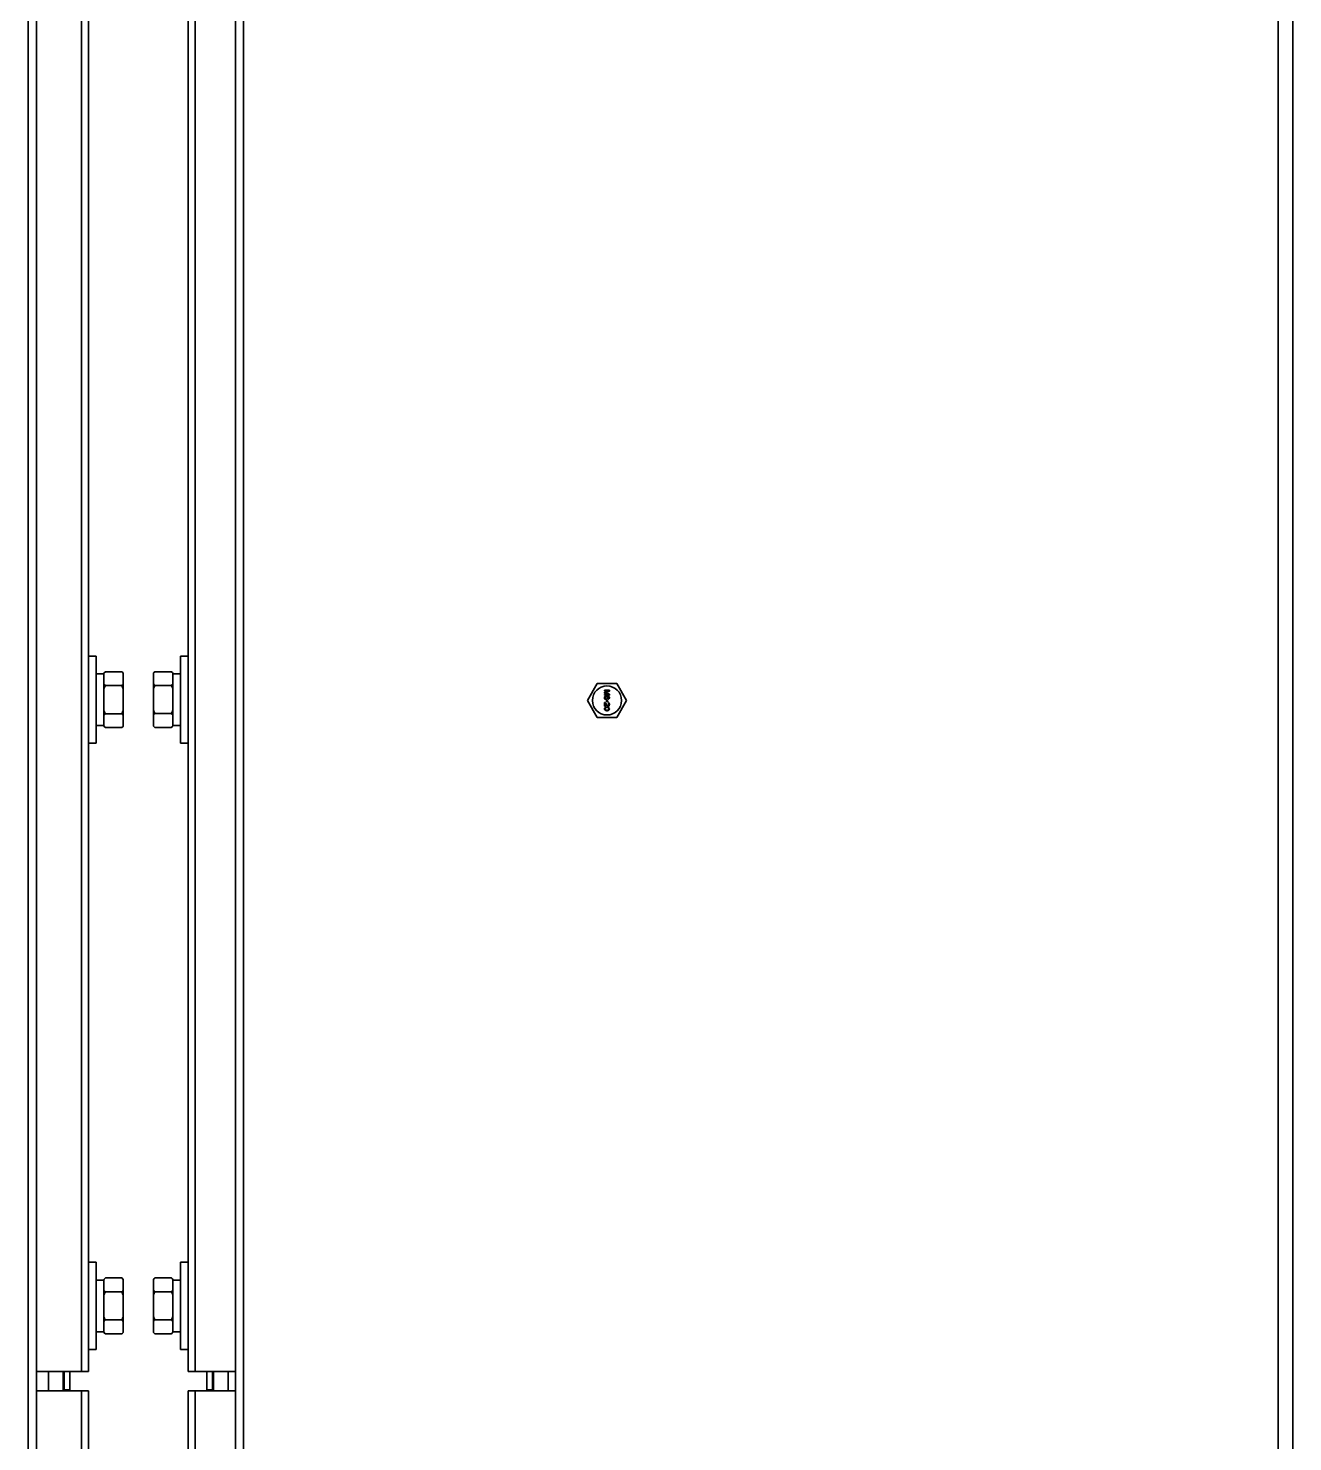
# Model space of a CAD drawing. Header units: millimetres. Extents: x 32496 to 166256, y 3504 to 23939.
# Drawn here: x 73764.3 to 74025, y 13390.2 to 13681.6 of the extents above; entities that cross this region are included whole.
import ezdxf

# ---------------------------------------------------------------- set-up
doc = ezdxf.new("R2010")
doc.units = ezdxf.units.MM
doc.layers.get('0').update_dxf_attribs({"lineweight": 35})

# ---------------------------------------------------------------- blocks, each defined once
blk = doc.blocks.new('8-1250')
at = {"linetype": 'Continuous'}
for p, q in [((975.87, -32157.29), (975.87, -34666.29)), ((978.87, -32157.29), (978.87, -34666.29)), ((718.17, -34566.29), (718.17, -32553.29)), ((719.87, -32553.29), (719.87, -34566.29)), ((760.87, -34566.29), (760.87, -32553.29)), ((762.57, -32553.29), (762.57, -34566.29)), ((729.17, -33566.79), (729.17, -32554.69)), ((752.57, -32554.69), (752.57, -33566.79)), ((730.57, -33180.92), (730.57, -33425.66)), ((751.17, -33425.64), (751.17, -33180.91)), ((730.57, -33419.29), (732.17, -33419.29)), ((732.17, -33437.29), (732.17, -33419.29)), ((751.17, -33419.29), (749.57, -33419.29)), ((749.57, -33419.29), (749.57, -33437.29)), ((732.17, -33422.94), (733.77, -33422.94)), ((733.77, -33422.82), (734.07, -33422.52)), ((733.77, -33433.76), (733.77, -33422.82)), ((734.07, -33422.52), (737.47, -33422.52)), ((737.77, -33422.82), (737.47, -33422.52)), ((737.77, -33433.76), (737.77, -33422.82)), ((743.97, -33422.82), (744.24, -33422.54)), ((743.97, -33433.76), (743.97, -33422.82)), ((744.27, -33422.52), (744.24, -33422.54)), ((747.67, -33422.52), (744.27, -33422.52)), ((747.67, -33422.52), (747.7, -33422.54)), ((747.97, -33422.82), (747.7, -33422.54)), ((747.97, -33433.76), (747.97, -33422.82)), ((749.57, -33422.94), (747.97, -33422.94)), ((833.45, -33428.45), (835.47, -33424.95)), ((839.51, -33424.95), (835.47, -33424.95)), ((839.51, -33424.95), (841.53, -33428.45)), ((730.57, -33425.66), (730.57, -33430.92)), ((734.07, -33425.4), (737.47, -33425.4)), ((747.67, -33425.36), (744.27, -33425.36)), ((751.17, -33430.91), (751.17, -33425.64)), ((836.99, -33426.35), (837.99, -33426.35)), ((836.99, -33426.47), (836.99, -33426.35)), ((837.78, -33426.47), (836.99, -33426.47)), ((837.78, -33426.47), (836.99, -33426.77)), ((836.99, -33426.93), (836.99, -33426.77)), ((836.99, -33426.93), (837.78, -33427.22)), ((836.99, -33427.22), (837.78, -33427.22)), ((836.99, -33427.35), (836.99, -33427.22)), ((837.99, -33427.35), (836.99, -33427.35)), ((837.01, -33427.74), (836.99, -33427.85)), ((836.99, -33427.95), (836.99, -33427.85)), ((836.99, -33427.95), (837.01, -33428.06)), ((837.07, -33427.64), (837.01, -33427.74)), ((837.01, -33428.06), (837.07, -33428.16)), ((837.16, -33427.58), (837.07, -33427.64)), ((837.07, -33428.16), (837.16, -33428.22)), ((837.09, -33426.85), (837.99, -33426.54)), ((837.99, -33427.16), (837.09, -33426.85)), ((837.09, -33427.83), (837.12, -33427.77)), ((837.09, -33427.83), (837.09, -33427.97)), ((837.12, -33428.04), (837.09, -33427.97)), ((837.12, -33427.77), (837.16, -33427.7)), ((837.16, -33428.1), (837.12, -33428.04)), ((837.27, -33427.54), (837.16, -33427.58)), ((837.16, -33427.7), (837.22, -33427.66)), ((837.22, -33428.14), (837.16, -33428.1)), ((837.16, -33428.22), (837.27, -33428.27)), ((837.22, -33427.66), (837.29, -33427.64)), ((837.29, -33428.16), (837.22, -33428.14)), ((837.41, -33427.52), (837.27, -33427.54)), ((837.37, -33428.27), (837.27, -33428.27)), ((837.35, -33427.64), (837.29, -33427.64)), ((837.29, -33428.16), (837.35, -33428.16)), ((837.35, -33427.64), (837.41, -33427.66)), ((837.41, -33428.14), (837.35, -33428.16)), ((837.37, -33428.27), (837.48, -33428.22)), ((837.41, -33427.52), (837.56, -33427.52)), ((837.41, -33427.66), (837.46, -33427.7)), ((837.46, -33428.1), (837.41, -33428.14)), ((837.46, -33427.7), (837.5, -33427.77)), ((837.5, -33428.04), (837.46, -33428.1)), ((837.48, -33428.22), (837.54, -33428.16)), ((837.5, -33427.77), (837.52, -33427.83)), ((837.52, -33427.97), (837.5, -33428.04)), ((837.56, -33427.62), (837.52, -33427.62)), ((837.61, -33427.74), (837.52, -33427.62)), ((837.52, -33427.97), (837.52, -33427.83)), ((837.54, -33428.16), (837.61, -33428.06)), ((837.71, -33427.54), (837.56, -33427.52)), ((837.56, -33427.62), (837.69, -33427.64)), ((837.63, -33427.85), (837.61, -33427.74)), ((837.61, -33428.06), (837.63, -33427.95)), ((837.63, -33427.85), (837.63, -33427.95)), ((837.69, -33427.64), (837.75, -33427.66)), ((837.82, -33427.58), (837.71, -33427.54)), ((837.75, -33427.66), (837.82, -33427.7)), ((837.82, -33428.08), (837.75, -33428.12)), ((837.75, -33428.22), (837.75, -33428.12)), ((837.75, -33428.22), (837.82, -33428.2)), ((837.9, -33427.64), (837.82, -33427.58)), ((837.82, -33427.7), (837.86, -33427.77)), ((837.86, -33428.02), (837.82, -33428.08)), ((837.82, -33428.2), (837.9, -33428.14)), ((837.86, -33427.77), (837.88, -33427.83)), ((837.88, -33427.95), (837.86, -33428.02)), ((837.88, -33427.95), (837.88, -33427.83)), ((837.97, -33427.74), (837.9, -33427.64)), ((837.9, -33428.14), (837.97, -33428.04)), ((837.99, -33427.85), (837.97, -33427.74)), ((837.97, -33428.04), (837.99, -33427.93)), ((837.99, -33426.35), (837.99, -33426.54)), ((837.99, -33427.16), (837.99, -33427.35)), ((837.99, -33427.85), (837.99, -33427.93)), ((730.57, -33430.92), (730.57, -33566.79)), ((734.07, -33431.18), (737.47, -33431.18)), ((747.67, -33431.13), (744.27, -33431.13)), ((751.17, -33566.79), (751.17, -33430.91)), ((835.47, -33431.95), (833.45, -33428.45)), ((836.99, -33428.89), (837.09, -33428.89)), ((836.99, -33429.64), (836.99, -33428.89)), ((837.09, -33429.64), (836.99, -33429.64)), ((837.01, -33430.06), (836.99, -33430.18)), ((836.99, -33430.18), (837.01, -33430.31)), ((837.07, -33429.95), (837.01, -33430.06)), ((837.01, -33430.31), (837.07, -33430.41)), ((837.14, -33429.89), (837.07, -33429.95)), ((837.07, -33430.41), (837.14, -33430.47)), ((837.63, -33429.47), (837.09, -33428.89)), ((837.09, -33429.06), (837.56, -33429.58)), ((837.09, -33429.06), (837.09, -33429.64)), ((837.09, -33430.18), (837.12, -33430.08)), ((837.12, -33430.29), (837.09, -33430.18)), ((837.12, -33430.08), (837.16, -33430.02)), ((837.16, -33430.35), (837.12, -33430.29)), ((837.22, -33429.85), (837.14, -33429.89)), ((837.14, -33430.47), (837.22, -33430.52)), ((837.16, -33430.02), (837.29, -33429.93)), ((837.29, -33430.43), (837.16, -33430.35)), ((837.29, -33429.83), (837.22, -33429.85)), ((837.22, -33430.52), (837.29, -33430.54)), ((837.39, -33429.81), (837.29, -33429.83)), ((837.29, -33429.93), (837.41, -33429.91)), ((837.41, -33430.45), (837.29, -33430.43)), ((837.29, -33430.54), (837.39, -33430.56)), ((837.31, -33428.56), (837.46, -33428.56)), ((837.31, -33428.6), (837.31, -33428.56)), ((837.46, -33428.6), (837.31, -33428.6)), ((837.37, -33428.43), (837.35, -33428.45)), ((837.35, -33428.45), (837.46, -33428.56)), ((837.46, -33428.6), (837.35, -33428.7)), ((837.35, -33428.7), (837.37, -33428.72)), ((837.5, -33428.56), (837.37, -33428.43)), ((837.37, -33428.72), (837.5, -33428.6)), ((837.39, -33429.81), (837.58, -33429.81)), ((837.58, -33430.56), (837.39, -33430.56)), ((837.56, -33429.91), (837.41, -33429.91)), ((837.41, -33430.45), (837.56, -33430.45)), ((837.63, -33428.43), (837.5, -33428.56)), ((837.5, -33428.6), (837.63, -33428.72)), ((837.54, -33428.56), (837.65, -33428.45)), ((837.54, -33428.56), (837.69, -33428.56)), ((837.69, -33428.6), (837.54, -33428.6)), ((837.65, -33428.7), (837.54, -33428.6)), ((837.56, -33429.58), (837.63, -33429.62)), ((837.56, -33429.91), (837.69, -33429.93)), ((837.69, -33430.43), (837.56, -33430.45)), ((837.69, -33429.83), (837.58, -33429.81)), ((837.58, -33430.56), (837.69, -33430.54)), ((837.65, -33428.45), (837.63, -33428.43)), ((837.63, -33428.72), (837.65, -33428.7)), ((837.71, -33429.52), (837.63, -33429.47)), ((837.63, -33429.62), (837.71, -33429.64)), ((837.69, -33428.56), (837.69, -33428.6)), ((837.75, -33429.85), (837.69, -33429.83)), ((837.69, -33429.93), (837.82, -33430.02)), ((837.82, -33430.35), (837.69, -33430.43)), ((837.69, -33430.54), (837.75, -33430.52)), ((837.71, -33429.52), (837.75, -33429.52)), ((837.75, -33429.64), (837.71, -33429.64)), ((837.84, -33428.93), (837.75, -33428.91)), ((837.75, -33429.02), (837.75, -33428.91)), ((837.75, -33429.02), (837.82, -33429.06)), ((837.82, -33429.47), (837.75, -33429.52)), ((837.75, -33429.64), (837.84, -33429.62)), ((837.84, -33429.89), (837.75, -33429.85)), ((837.75, -33430.52), (837.84, -33430.47)), ((837.82, -33429.06), (837.86, -33429.12)), ((837.86, -33429.41), (837.82, -33429.47)), ((837.82, -33430.02), (837.86, -33430.08)), ((837.86, -33430.29), (837.82, -33430.35)), ((837.92, -33429.02), (837.84, -33428.93)), ((837.84, -33429.62), (837.92, -33429.54)), ((837.9, -33429.95), (837.84, -33429.89)), ((837.84, -33430.47), (837.9, -33430.41)), ((837.86, -33429.12), (837.88, -33429.22)), ((837.88, -33429.31), (837.86, -33429.41)), ((837.86, -33430.08), (837.88, -33430.18)), ((837.88, -33430.18), (837.86, -33430.29)), ((837.88, -33429.31), (837.88, -33429.22)), ((837.97, -33430.06), (837.9, -33429.95)), ((837.9, -33430.41), (837.97, -33430.31)), ((837.97, -33429.1), (837.92, -33429.02)), ((837.92, -33429.54), (837.97, -33429.45)), ((837.99, -33429.24), (837.97, -33429.1)), ((837.97, -33429.45), (837.99, -33429.33)), ((837.99, -33430.18), (837.97, -33430.06)), ((837.97, -33430.31), (837.99, -33430.18)), ((837.99, -33429.24), (837.99, -33429.33)), ((841.53, -33428.45), (839.51, -33431.95)), ((732.17, -33433.64), (733.77, -33433.64)), ((733.77, -33433.76), (734.07, -33434.06)), ((734.07, -33434.06), (737.47, -33434.06)), ((737.77, -33433.76), (737.47, -33434.06)), ((743.97, -33433.76), (744.24, -33434.03)), ((747.67, -33434.06), (744.27, -33434.06)), ((747.97, -33433.76), (747.7, -33434.03)), ((749.57, -33433.64), (747.97, -33433.64)), ((835.47, -33431.95), (839.51, -33431.95)), ((730.57, -33437.29), (732.17, -33437.29)), ((751.17, -33437.29), (749.57, -33437.29)), ((730.57, -33544.29), (732.17, -33544.29)), ((732.17, -33562.29), (732.17, -33544.29)), ((751.17, -33544.29), (749.57, -33544.29)), ((749.57, -33544.29), (749.57, -33562.29)), ((733.77, -33547.82), (734.07, -33547.52)), ((734.07, -33547.52), (737.47, -33547.52)), ((737.77, -33547.82), (737.47, -33547.52)), ((743.97, -33547.82), (744.24, -33547.54)), ((744.27, -33547.52), (744.24, -33547.54)), ((747.67, -33547.52), (744.27, -33547.52)), ((747.67, -33547.52), (747.7, -33547.54)), ((747.97, -33547.82), (747.7, -33547.54)), ((732.17, -33547.94), (733.77, -33547.94)), ((733.77, -33558.76), (733.77, -33547.82)), ((734.07, -33550.4), (737.47, -33550.4)), ((737.77, -33558.76), (737.77, -33547.82)), ((743.97, -33558.76), (743.97, -33547.82)), ((747.67, -33550.36), (744.27, -33550.36)), ((747.97, -33558.76), (747.97, -33547.82)), ((749.57, -33547.94), (747.97, -33547.94)), ((734.07, -33556.18), (737.47, -33556.18)), ((747.67, -33556.13), (744.27, -33556.13)), ((732.17, -33558.64), (733.77, -33558.64)), ((733.77, -33558.76), (734.07, -33559.06)), ((734.07, -33559.06), (737.47, -33559.06)), ((737.77, -33558.76), (737.47, -33559.06)), ((743.97, -33558.76), (744.24, -33559.03)), ((747.67, -33559.06), (744.27, -33559.06)), ((747.97, -33558.76), (747.7, -33559.03)), ((749.57, -33558.64), (747.97, -33558.64)), ((730.57, -33562.29), (732.17, -33562.29)), ((751.17, -33562.29), (749.57, -33562.29)), ((719.87, -33566.79), (730.57, -33566.79)), ((722.37, -33570.79), (722.37, -33566.79)), ((725.37, -33566.79), (725.37, -33570.79)), ((725.57, -33566.79), (725.57, -33570.59)), ((726.77, -33566.79), (726.77, -33570.59)), ((751.17, -33566.79), (760.87, -33566.79)), ((754.97, -33570.59), (754.97, -33566.79)), ((756.17, -33570.59), (756.17, -33566.79)), ((756.37, -33570.79), (756.37, -33566.79)), ((759.37, -33566.79), (759.37, -33570.79)), ((719.87, -33570.79), (730.57, -33570.79)), ((726.77, -33570.59), (725.57, -33570.59)), ((729.17, -34566.29), (729.17, -33570.79)), ((730.57, -33570.79), (730.57, -33675.66)), ((751.17, -33570.79), (760.87, -33570.79)), ((751.17, -33675.64), (751.17, -33570.79)), ((752.57, -33570.79), (752.57, -34566.29)), ((754.97, -33570.59), (756.17, -33570.59))]:
    blk.add_line(p, q, dxfattribs=at)
blk.add_circle((837.49, -33428.45), 3, dxfattribs=at)
for centre, radius, start, end in [((735.01, -33425.09), 3.56, 39.1364, 39.5013), ((736.53, -33431.49), 3.56, 219.1364, 219.5008), ((746.79, -33431.47), 3.61, 218.7103, 219.1339), ((745.16, -33431.47), 3.61, 320.8641, 321.2897), ((735.01, -33550.09), 3.56, 39.1364, 39.5013), ((736.53, -33556.49), 3.56, 219.1364, 219.5008), ((746.79, -33556.47), 3.61, 218.7103, 219.1339), ((748.11, -33555.28), 5.39, 224.1246, 224.5652), ((743.84, -33555.28), 5.38, 315.4348, 315.8754), ((745.16, -33556.47), 3.61, 320.8641, 321.2897), ((726.97, -33570.59), 1.4, 180, 188.2366), ((726.97, -33570.59), 0.2, 180, 270), ((754.77, -33570.59), 0.2, 270, 0), ((754.77, -33570.59), 1.4, 351.7634, 0)]:
    blk.add_arc(centre, radius, start, end, dxfattribs=at)
for points, knots in [([(733.77, -33422.85), (733.8, -33422.82), (733.89, -33422.7), (733.99, -33422.59), (734.07, -33422.52)], [0, 0, 0, 0, 0.244558, 1, 1, 1, 1]), ([(734.07, -33425.4), (734.05, -33425.38), (733.94, -33425.27), (733.84, -33425.16), (733.77, -33425.07)], [0, 0, 0, 0, 0.255352, 1, 1, 1, 1]), ([(737.76, -33422.83), (737.74, -33422.8), (737.64, -33422.69), (737.55, -33422.59), (737.47, -33422.52)], [0, 0, 0, 0, 0.244878, 1, 1, 1, 1]), ([(737.47, -33425.4), (737.5, -33425.38), (737.6, -33425.27), (737.7, -33425.16), (737.77, -33425.07)], [0, 0, 0, 0, 0.255353, 1, 1, 1, 1]), ([(744.24, -33422.54), (744.22, -33422.57), (744.13, -33422.66), (744.04, -33422.76), (743.97, -33422.84)], [0, 0, 0, 0, 0.255063, 1, 1, 1, 1]), ([(743.97, -33425.03), (744, -33425.06), (744.09, -33425.17), (744.19, -33425.28), (744.27, -33425.36)], [0, 0, 0, 0, 0.244408, 1, 1, 1, 1]), ([(747.97, -33425.03), (747.95, -33425.06), (747.85, -33425.17), (747.75, -33425.28), (747.67, -33425.36)], [0, 0, 0, 0, 0.244408, 1, 1, 1, 1]), ([(747.7, -33422.54), (747.73, -33422.57), (747.82, -33422.66), (747.91, -33422.76), (747.97, -33422.84)], [0, 0, 0, 0, 0.255062, 1, 1, 1, 1]), ([(733.77, -33431.51), (733.8, -33431.48), (733.89, -33431.36), (733.99, -33431.26), (734.07, -33431.18)], [0, 0, 0, 0, 0.244558, 1, 1, 1, 1]), ([(737.77, -33431.51), (737.75, -33431.48), (737.65, -33431.36), (737.55, -33431.26), (737.47, -33431.18)], [0, 0, 0, 0, 0.244558, 1, 1, 1, 1]), ([(744.27, -33431.13), (744.25, -33431.16), (744.14, -33431.27), (744.04, -33431.38), (743.97, -33431.47)], [0, 0, 0, 0, 0.255212, 1, 1, 1, 1]), ([(747.67, -33431.13), (747.7, -33431.16), (747.8, -33431.27), (747.9, -33431.38), (747.97, -33431.47)], [0, 0, 0, 0, 0.255211, 1, 1, 1, 1]), ([(734.07, -33434.06), (734.05, -33434.04), (733.95, -33433.94), (733.85, -33433.83), (733.79, -33433.75)], [0, 0, 0, 0, 0.255041, 1, 1, 1, 1]), ([(737.47, -33434.06), (737.5, -33434.04), (737.6, -33433.93), (737.7, -33433.82), (737.77, -33433.73)], [0, 0, 0, 0, 0.255353, 1, 1, 1, 1]), ([(743.99, -33433.75), (744.01, -33433.77), (744.09, -33433.87), (744.18, -33433.96), (744.24, -33434.03)], [0, 0, 0, 0, 0.245496, 1, 1, 1, 1]), ([(747.96, -33433.75), (747.94, -33433.77), (747.85, -33433.87), (747.77, -33433.96), (747.7, -33434.03)], [0, 0, 0, 0, 0.245497, 1, 1, 1, 1]), ([(733.77, -33547.85), (733.8, -33547.82), (733.89, -33547.7), (733.99, -33547.59), (734.07, -33547.52)], [0, 0, 0, 0, 0.244558, 1, 1, 1, 1]), ([(737.76, -33547.83), (737.74, -33547.8), (737.64, -33547.69), (737.55, -33547.59), (737.47, -33547.52)], [0, 0, 0, 0, 0.244878, 1, 1, 1, 1]), ([(744.24, -33547.54), (744.22, -33547.57), (744.13, -33547.66), (744.04, -33547.76), (743.97, -33547.84)], [0, 0, 0, 0, 0.255063, 1, 1, 1, 1]), ([(747.7, -33547.54), (747.73, -33547.57), (747.82, -33547.66), (747.91, -33547.76), (747.97, -33547.84)], [0, 0, 0, 0, 0.255062, 1, 1, 1, 1]), ([(734.07, -33550.4), (734.05, -33550.38), (733.94, -33550.27), (733.84, -33550.16), (733.77, -33550.07)], [0, 0, 0, 0, 0.255352, 1, 1, 1, 1]), ([(737.47, -33550.4), (737.5, -33550.38), (737.6, -33550.27), (737.7, -33550.16), (737.77, -33550.07)], [0, 0, 0, 0, 0.255353, 1, 1, 1, 1]), ([(743.97, -33550.03), (744, -33550.06), (744.09, -33550.17), (744.19, -33550.28), (744.27, -33550.36)], [0, 0, 0, 0, 0.244408, 1, 1, 1, 1]), ([(747.97, -33550.03), (747.95, -33550.06), (747.85, -33550.17), (747.75, -33550.28), (747.67, -33550.36)], [0, 0, 0, 0, 0.244408, 1, 1, 1, 1]), ([(733.77, -33556.51), (733.8, -33556.48), (733.89, -33556.36), (733.99, -33556.26), (734.07, -33556.18)], [0, 0, 0, 0, 0.244558, 1, 1, 1, 1]), ([(737.77, -33556.51), (737.75, -33556.48), (737.65, -33556.36), (737.55, -33556.26), (737.47, -33556.18)], [0, 0, 0, 0, 0.244558, 1, 1, 1, 1]), ([(744.27, -33556.13), (744.25, -33556.16), (744.14, -33556.27), (744.04, -33556.38), (743.97, -33556.47)], [0, 0, 0, 0, 0.255212, 1, 1, 1, 1]), ([(747.67, -33556.13), (747.7, -33556.16), (747.8, -33556.27), (747.9, -33556.38), (747.97, -33556.47)], [0, 0, 0, 0, 0.255211, 1, 1, 1, 1]), ([(734.07, -33559.06), (734.05, -33559.04), (733.95, -33558.94), (733.85, -33558.83), (733.79, -33558.75)], [0, 0, 0, 0, 0.255041, 1, 1, 1, 1]), ([(737.47, -33559.06), (737.5, -33559.04), (737.6, -33558.93), (737.7, -33558.82), (737.77, -33558.73)], [0, 0, 0, 0, 0.255353, 1, 1, 1, 1]), ([(743.99, -33558.75), (744.01, -33558.77), (744.09, -33558.87), (744.18, -33558.96), (744.24, -33559.03)], [0, 0, 0, 0, 0.245496, 1, 1, 1, 1]), ([(747.96, -33558.75), (747.94, -33558.77), (747.85, -33558.87), (747.77, -33558.96), (747.7, -33559.03)], [0, 0, 0, 0, 0.245497, 1, 1, 1, 1])]:
    blk.add_open_spline(points, degree=3, knots=knots, dxfattribs=at)
for points in [[(733.77, -33426.06), (733.86, -33425.84), (733.96, -33425.62), (734.07, -33425.4)], [(737.77, -33426.06), (737.68, -33425.84), (737.58, -33425.62), (737.47, -33425.4)], [(744.27, -33425.36), (744.16, -33425.57), (744.06, -33425.79), (743.97, -33426.02)], [(747.67, -33425.36), (747.78, -33425.57), (747.88, -33425.79), (747.97, -33426.02)], [(734.07, -33431.18), (733.96, -33430.96), (733.86, -33430.74), (733.77, -33430.52)], [(737.47, -33431.18), (737.58, -33430.96), (737.68, -33430.74), (737.77, -33430.52)], [(743.97, -33430.47), (744.06, -33430.7), (744.16, -33430.92), (744.27, -33431.13)], [(747.97, -33430.47), (747.88, -33430.7), (747.78, -33430.92), (747.67, -33431.13)], [(733.77, -33551.06), (733.86, -33550.84), (733.96, -33550.62), (734.07, -33550.4)], [(737.77, -33551.06), (737.68, -33550.84), (737.58, -33550.62), (737.47, -33550.4)], [(744.27, -33550.36), (744.16, -33550.57), (744.06, -33550.79), (743.97, -33551.02)], [(747.67, -33550.36), (747.78, -33550.57), (747.88, -33550.79), (747.97, -33551.02)], [(734.07, -33556.18), (733.96, -33555.96), (733.86, -33555.74), (733.77, -33555.52)], [(737.47, -33556.18), (737.58, -33555.96), (737.68, -33555.74), (737.77, -33555.52)], [(743.97, -33555.47), (744.06, -33555.7), (744.16, -33555.92), (744.27, -33556.13)], [(747.97, -33555.47), (747.88, -33555.7), (747.78, -33555.92), (747.67, -33556.13)]]:
    blk.add_open_spline(points, degree=3, dxfattribs=at)

msp = doc.modelspace()

# ---------------------------------------------------------------- block references
at = {"color": 6}
msp.add_blockref('8-1250', (73046.131, 46971.457), dxfattribs=at)

doc.saveas('drawing.dxf')
